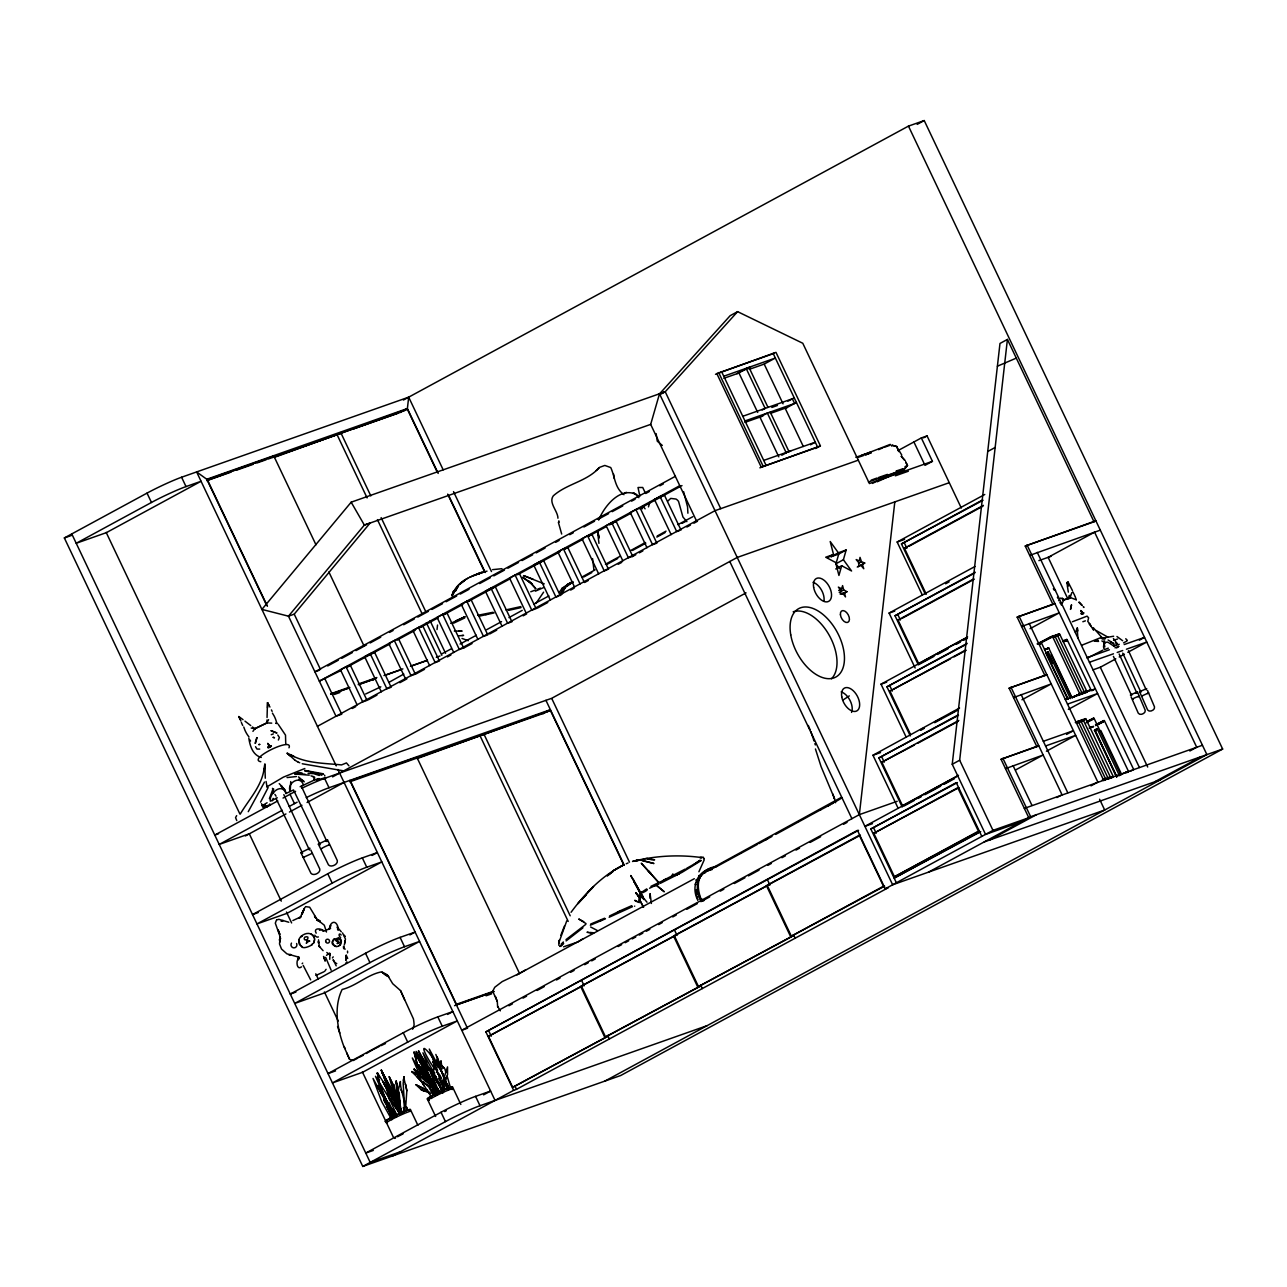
<?xml version="1.0" encoding="UTF-8"?>
<svg xmlns="http://www.w3.org/2000/svg" width="1287" height="1287" viewBox="0 0 1287 1287"><rect width="100%" height="100%" fill="white"/><g stroke="black" fill="none" stroke-linecap="round" stroke-linejoin="round"><path stroke-width="1.5" d="M265.042 767.921L265.042 764.253M650.015 898.31L650.064 893.612L651.399 903.458M339.559 945.382C335.328 949.5 329.552 941.296 334.475 939.011L333.558 939.381M400.37 1081.611C400.257 1091.971 406.885 1101.511 403.716 1112.708M404.81 1100.996L404.617 1106.965L403.153 1083.316L404.07 1076.72L403.314 1080.356M440.46 1066.473L441.007 1061.019L442.181 1068.902M406.853 1090.716L405.469 1084.153L406.853 1090.716L405.743 1106.096L407.609 1109.571L406.386 1106.707M392.101 1091.955L392.213 1087.579L389.205 1076.736L393.178 1084.877L394.385 1093.741M451.914 595.527L452.976 592.599L452.911 593.999C456.595 581.949 470.704 576.351 481.628 572.377M266.988 719.964L267.101 723.391M267.053 717.519L267.471 702.702L269.192 705.582M267.535 707.802L267.68 702.75M298.874 939.928L299.099 943.886L301.946 946.717L301.094 945.784M314.462 940.121L313.803 942.647M314.72 938.915L313.964 942.744L311.502 944.738C315.042 943.307 304.15 949.999 301.721 946.782M393.42 1096.09L394.128 1085.086L398.23 1108.059M393.693 1095.977L393.436 1086.823M261.47 803.635L263.159 807.158L270.27 804.665L269.739 803.973M396.235 1081.112L398.616 1104.391L397.2 1097.184L396.235 1081.112L399.404 1094.867L400.305 1110.343M240.363 813.867C249.018 799.307 262.065 785.842 264.125 768.371M329.375 953.217L326.496 955.34M437.033 629.552L437.532 625.048M640.797 893.741L640.862 892.905L641.216 895.173L647.007 902.219M1119.223 644.304L1113.882 646.106L1114.075 644.433M400.016 1110.456L399.115 1094.98L395.946 1081.225M264.076 768.709L264.189 767.921A4.585 1.737 82.7 0 0 264.366 766.682L264.8 764.076L265.299 778.217M403.394 400.032L908.461 126.11L924.227 120.56L1222.65 749.05L620.688 1075.514L362.773 1166.44L64.35 537.95L147.024 493.114A27.252 2.043 -25.4 0 1 181.58 477.236L408.687 397.168L407.384 408.526L438.191 473.407M467.422 1028.265L461.743 1030.276L859.346 814.639L894.819 501.882M1021.363 821.782L985.552 834.41L952.235 764.269L999.983 343.452L1007.415 339.43L1094.014 521.798L1095.864 520.785L1025.24 546.042L1052.991 604.504L1017.164 617.133L1044.931 675.578L1046.781 674.581L1009.105 688.207L1036.855 746.669L1038.722 745.656L1001.045 759.298L1028.796 817.744L992.969 830.372L885.215 888.818L857.464 830.372L485.875 1031.884L513.642 1090.346L516.505 1089.333L888.078 887.805L885.215 888.818M992.969 830.372L959.668 760.231L1007.415 339.43M1116.263 645.254L1116.376 642.712L1113.416 638.481M276.399 920.253L275.305 923.149L280.164 936.839L279.52 943.982L281.515 949.018L286.888 953.828L298.584 957.11L298.166 959.893L298.343 958.654C295.881 961.003 296.798 970.752 301.528 966.859M559.089 940.845L558.815 945.318M1070.478 609.394L1071.524 604.81L1070.575 609.218M263.835 771.251L264.575 769.658M1077.895 638.416L1077.155 627.927L1076.447 630.131A3.958 3.716 -41.4 0 1 1075.9 631.37L1075.433 632.512M559.234 940.218L558.735 943.033L566.763 920.848M560.907 595.254C561.084 588.513 567.1 583.976 572.812 581.595M702.702 900.884L700.08 899.002C692.84 884.716 700.321 868.226 716.843 866.392M697.441 896.412L697.811 900.24C690.347 886.051 698.021 869.497 714.446 867.695M696.46 882.609L699.887 875.707L706.161 871.331L712.29 869.449M398.359 1089.976L400.418 1081.547M561.936 594.127L565.315 587.322L570.382 583.606L569.916 582.914M703.925 900.643L700.852 898.471C697.361 889.253 695.897 875.948 706.949 871.202L706.466 870.495M314.028 779.214L313.835 780.276L300.144 786.743M1126.945 641.039L1123.535 642.889M592.583 558.606L593.95 570.189M640.363 895.092L640.588 892.953L646.734 888.883M444.514 1077.058L443.098 1080.646L447.538 1066.891L447.538 1074.661L443.5 1084.217L444.498 1088.641M649.758 502.461L648.455 506.885M642.229 508.848L642.921 505.775L645.093 508.848M598.68 520.093C604.053 506.563 619.996 486.341 636.454 494.594M285.762 744.385L285.505 735.118L278.105 724.131M1108.3 648.165L1104.584 649.549C1101.624 646.283 1105.388 639.864 1108.911 642.856M440.637 1062.563L441.007 1061.019M255.148 743.307L256.756 737.628M255.421 743.323L257.03 737.644M288.98 747.811C293.951 736.164 246.766 759.217 260.811 761.727M835.971 563.77L838.738 554.053L846.154 550.016L843.403 559.732L835.971 563.77L839.478 568.597M843.403 559.732L851.576 570.994L841.698 565.733L838.931 575.45L835.601 562.483L825.723 557.223L833.526 554.472L830.195 541.505L838.352 552.766L846.154 550.016M838.69 590.46L841.65 588.851L842.583 585.601L843.693 589.929L846.975 591.682L842.518 594.095M696.428 520.768L650.675 424.388L659.507 393.774L665.234 391.763L737.596 311.647L802.782 343.259L869.401 483.542L932.432 461.325L921.331 437.934L898.053 450.563M656.145 433.622L657.271 441.168L662.322 445.447M299.002 941.215L300.418 945.478M344.321 945.044L345.463 939.06L342.535 932.898M260.569 802.139L268.13 787.547M1062.242 603.249L1063.915 599.742L1070.189 597.522L1071.798 592.647M272.329 800.771L273.15 798.407M298.648 940.009C300.418 934.941 308.188 931.08 312.484 935.022M639.253 900.916L639.784 899.468L638.77 901.56M452.96 592.84L453.748 590.813L452.638 593.243M320.125 844.835L293.5 789.945L285.971 793.516C281.917 781.949 268.87 793.596 270.318 801.206L277.268 797.779M310.778 849.951L319.803 869.047C320.817 872.908 313.336 876.415 310.955 873.31L300.852 852.621L309.958 848.213L308.96 848.889M318.356 844.143L327.461 839.735L337.307 860.569C338.336 864.446 330.807 867.937 328.458 864.848L318.356 844.143L320.029 843.532M327.429 839.832L325.595 840.878M564.446 926.013L560.794 935.392M1118.789 646.331L1116.682 647.924M704.182 859.941L698.905 871.766M596.299 470.511L599.179 467.664C586.952 481.563 566.843 483.687 553.281 495.849C548.278 502.783 557.866 510.923 557.947 518.211M640.282 893.982L640.476 894.851C639.446 893.001 645.237 892.486 647.345 889.767M668.017 500.884L670.736 498.407L675.997 499.05A11.261 8.526 -84.5 0 1 678.555 501.447L682.914 516.972L686.856 521.653M304.247 908.735L302.027 914.22L304.906 907.351M303.925 909.089L300.128 917.824L298.616 918.355L300.981 916.811L292.857 920.543M269.385 798.616L272.796 789.494M891.618 446.074L892.004 445.238L896.814 446.412L898.905 451.624L896.621 446.605L892.004 445.238M264.446 782.094L248.246 811.679M455.357 591.393L458.236 585.907L452.67 593.774L456.772 587.918M452.236 596.09L453.957 592.487L451.785 595.141M640.781 895.591L638.754 899.114M290.749 781.563L290.219 791.441C286.293 783.22 300.627 774.372 303.442 785.183M271.107 730.839L276.673 733.027M571.058 912.29C585.022 893.371 601.994 875.675 623.326 865.089L613.191 870.752L623.326 865.089M252.928 731.354L254.923 728.603L266.715 722.908L268.597 719.658M347.587 952.863L347.538 951.109M1083.204 613.384L1083.525 612.789A1.657 0.965 61.5 0 1 1081.981 611.598L1080.758 610.521L1081.563 611.824A1.657 0.965 61.5 0 0 1083.091 613.014L1083.252 613.32A4.376 2.542 61.5 0 1 1081.514 613.979L1081.273 613.658A1.657 0.965 61.5 0 0 1081.402 611.888L1081.981 611.598M1083.622 613.159L1083.67 613.095A4.376 2.542 61.5 0 1 1081.933 613.754L1081.691 613.432A1.657 0.965 61.5 0 0 1081.82 611.647M412.612 1029.214L414.108 1025.095A49.71 42.342 -52.3 0 0 413.433 1018.902L400.547 990.604L392.712 983.702L387.307 974.822L381.724 971.846C367.809 974.323 356.29 985.987 342.133 989.478C333.51 1006.981 337.226 1029.101 343.983 1046.717L349.581 1059.314L353.281 1060.504L357.947 1058.027M543.597 592.165L535.891 603.555M1093.274 627.67L1101.656 637.274L1101.061 637.998M1104.439 643.259L1104.198 644.256M1104.616 640.926L1104.503 642.422M324.839 971.154L326.094 969.304M1113.528 640.315L1117.566 639.012M571.878 582.223L562.339 587.998L559.33 592.31L560.167 593.243M455.421 590.041L458.751 585.521M255.116 728.683L266.924 722.956M340.17 944.771L340.733 940.491L338.191 937.998M444.176 1081.177L446.525 1077.975M639.607 899.935L641.875 895.865L641.28 894.497L643.661 899.211M455.067 590.83L457.303 587.821M905.71 461.969L907.399 465.347L904.262 469.353L900.594 471.332L899.726 470.994L904.262 469.353L868.435 481.981M902.702 468.741L901.302 470.945L899.726 470.994M720.736 508.671L665.234 391.763L351.174 502.187L261.904 609.411L288.481 616.183L294.224 614.156L370.077 523.053L364.35 525.064L288.481 616.183L336.004 716.232L341.731 714.221L324.758 678.49M345.881 963.078L346.943 961.823M877.219 481.772L903.908 469.658L907.528 465.444L905.742 462.113M561.035 944.288L563.368 941.971M585.746 924.404L566.007 939.623M271.171 745.72L271.251 746.187A5.068 5.019 -78 0 1 268.146 747.747L267.76 747.377A1.914 1.898 -78 0 0 268.5 744.9L267.744 743.339L268.886 744.771A1.914 1.898 -78 0 0 271.171 745.72L271.251 745.736M591.071 889.317L593.468 886.582L587.837 892.229M586.261 894.787L577.847 903.699L593.468 886.582M337.451 943.468L338.143 942.309M337.226 943.564L338.175 942.663M299.742 762.773L298.246 762.161M659.137 394.305L730.163 315.685L737.596 311.647M378.684 1081.112L377.445 1072.94L385.473 1085.359L388.497 1095.832L392.197 1102.766L390.942 1099.5M379.762 1084.491L378.539 1081.128L379.81 1084.426M388.561 1095.768L388.095 1090.218L382.689 1081.434L390.733 1092.663M386.052 1086.904L383.751 1084.072M393.13 1084.941L389.205 1076.736M404.07 1076.72L404.424 1081.386L404.021 1076.769M400.933 1089.912L402.59 1092.583M399.919 1102.058L398.214 1095.108L402.011 1114.349M398.326 1110.729L400.563 1113.255L398.375 1110.681L399.565 1113.818L388.433 1095.88M396.364 1114.864L390.926 1107.335L388.899 1102.283M405.148 1110.681L404.665 1106.917M278.362 740.025L279.392 737.515L277.767 735.006M306.451 943.13L307.4 941.312M306.338 943.162L307.77 941.714M273.697 789.028L273.117 791.103M701.367 860.488L682.013 872.361L660.279 883.365M271.428 746.09L270.769 746.315A4.81 4.778 -78 0 1 268.468 747.425L267.76 747.377M1131.064 696.814L1138.303 713.239C1140.041 716.006 1146.09 713.352 1145.189 710.151L1137.402 691.875L1135.504 692.953M1147.505 690.411L1154.503 706.869C1155.404 710.038 1149.371 712.773 1147.634 709.957L1139.59 691.698L1146.717 688.593L1145.575 689.285M434.604 1073.004C429.649 1073.261 408.317 1045.076 426.287 1066.939M429.761 1053.635C414.301 1035.874 433.269 1069.561 436.373 1070.012M415.476 1074.468L411.808 1071.556L421.846 1081.836L433.767 1088.738M421.589 1062.708L424.678 1067.518L420.205 1059.603M435.843 1054.439L439.543 1064.076L444.852 1068.87L445.913 1072.554M419.868 1071.814L426.061 1074.532L417.857 1071.411L422.152 1074.13L431.547 1085.118M437.258 1056.949L439.623 1064.011L443.951 1067.76M417.181 1076.946L421.846 1081.836M427.445 1068.307L434.684 1072.94M422.152 1074.13L424.501 1076.559M445.302 1079.729C425.273 1033.059 447.136 1084.893 448.713 1088.529M429.826 1053.57L438.336 1067.229M425.788 1079.487L428.008 1082.045M435.987 1079.52L434.958 1077.106L437.5 1082.222M431.531 1086.099L417.776 1074.613L411.808 1071.556M445.077 1078.377L447.683 1087.306L447.377 1083.702L447.763 1087.242L447.554 1085.617M440.17 1087.032L444.176 1091.473M439.285 1091.939L433.188 1087.193M445.093 1089.204L443.243 1086.389M450.466 1087.805L447.152 1076.141M700.16 860.166L695.575 863.223M270.27 804.665L267.02 806.965L264.559 805.228M318.983 778.522L316.538 780.115L324.63 777.895M1078.94 602.332L1081.804 605.389M1085.729 719.304L1083.043 720.463M566.119 940.926L582.931 927.83M849.307 695.897L842.792 700.144M573.246 582.303L568.452 584.378L563.336 588.111L563.867 588.722M572.49 582.432L564.478 587.483L565.009 588.095M699.018 893.596L699.919 899.018L703.265 900.691M236.663 815.636L235.553 817.631L236.776 820.575M268.066 747.457L268.179 747.441A2.14 2.124 -78 0 0 268.967 745.334A2.14 2.124 -78 0 0 271.09 746.042L271.123 746.026M311.937 853.442L303.233 857.448L304.054 857.255M1079.149 693.741L1081.128 693.017M1081.756 692.76L1086.308 691.135L1085.456 691.569M1078.683 722.506L1083.187 720.913M1102.283 780.002L1104.889 778.78M1105.147 778.748L1107.126 778.024M1107.56 777.895L1109.877 776.978M1107.898 779.182L1110.424 778.152M582.914 938.786L578.04 941.923L563.561 946.814M1072.264 698.197L1048.712 648.021L1044.481 649.774M1090.137 727.798L1092.663 726.817C1082.415 730.791 1098.664 724.163 1091.875 727.235M1096.09 729.488L1094.497 730.308L1116.569 776.785L1117.84 776.093M339.125 945.559L340.572 944.642C345.704 931.836 323.294 941.666 336.132 946.588M1099.565 731.241L1100.787 730.533L1121.154 773.439M463.593 580.871L467.615 578.313M605.437 918.838L590.331 925.208M332.432 957.946L333.188 956.852M685.36 869.015L663.69 880.147M694.16 864.156L699.935 860.553M1063.303 641.843L1067.18 640.427L1066.215 640.942M263.159 807.158L265.476 805.356L261.969 805.839L267.101 802.75M1052.042 636.389L1054.262 635.537L1052.702 636.389M1055.018 636.711L1057.238 635.858M1078.039 721.396L1085.102 718.773M617.406 912.467L619.755 911.051L609.523 915.99M1039.928 643.098L1040.942 642.567L1038.239 643.725M694.288 864.06L686.711 868.323M1092.615 718.693L1093.628 718.162L1087.386 721.235M276.802 919.883L278.893 919.336L288.787 922.232M834.571 802.3L841.827 798.02M372.924 1049.661L379.665 1046.218M841.521 797.264L713.899 867.132M832.319 803.522L835.231 801.801M1079.294 721.187L1080.356 720.607L1078.683 721.396M694.32 878.699L520.382 972.94L502.22 981.579L494.755 987.274L492.696 991.231L497.297 1001.479L497.635 1007.013M516.988 974.902L525.691 969.819M1116.81 776.64L1094.899 730.099L1097.344 729.053L1119.417 775.514M1046.588 652.831C1049.967 651.158 1042.663 654.874 1048.342 652.155L1070.398 698.616M366.312 1053.506L372.281 1050.031M1087.242 658.204L1102.927 650.128M271.251 734.684L273.359 733.88M904.97 466.747L907.399 465.347M1118.162 775.176L1120.157 774.388M1081.691 694.176L1084.442 693.146M1075.305 722.441L1077.83 721.396L1076.27 722.248M1077.943 721.46L1076.881 722.039M328.812 845.334C331.676 843.371 319.321 849.147 321.557 848.793M864.703 563.046L862.338 564.398L863.77 568.741L860.858 565.234L858.477 566.602L859.072 563.079L856.177 559.572L859.426 560.891L860.022 557.368L861.453 561.711L864.703 563.046L857.271 567.068M1057.528 634.684L1059.104 633.847L1055.839 635.135M389.141 682.239L403.796 674.082M305.646 906.643L309.652 907.174L317.245 919.674L324.292 925.192L326.48 932.029M1098.551 723.761L1104.326 721.106M1059.668 635.022L1057.608 635.746M1065.62 640.009L1066.714 639.43M827.509 806.241L833.123 803.152M1067.566 698.761L1066.73 699.179M1074.307 696.782L1079.696 694.272M1083.831 692.02L1083.043 692.422M1090.636 689.832L1089.429 690.475M1120.591 775.064L1119.03 775.594M1110.037 777.589L1112.708 776.56M1040.137 643.886L1041.28 643.275L1038.738 644.353M1081.241 720.463L1082.785 719.61L1079.005 721.669M657.207 536.003L666.055 531.129M656.869 537.097L665.009 532.641M784.555 829.552L797.86 822.264M798.616 821.862L811.92 814.558M630.598 550.563L645.382 542.487M632.512 550.45L645.817 543.178M1047.875 648.503L1048.712 648.021L1045.285 649.34M765.347 840.057L772.023 836.421M775.691 834.41L783.847 829.954M1096.894 729.311L1094.497 730.308L1096.894 729.311L1095.591 729.729M581.772 577.139L595.093 569.884M605.453 564.253L620.254 556.193M583.687 577.026L591.795 572.602M606.595 564.559L617.712 558.51M715.797 867.036L726.882 861.003M727.638 860.585L740.958 853.345M741.666 852.959L757.239 844.481M758.719 843.677L767.599 838.851M151.464 502.461L76.223 543.275L106.306 532.673L201.062 481.274L186.02 486.583A27.252 2.043 -25.4 0 0 151.464 502.461L147.024 493.114M315.975 544.803L273.89 456.145L207.287 480.341M437.387 472.426L407.319 409.105L274.131 457.464M917.164 124.389L924.227 120.56M399.951 412.564L407.384 408.526L206.789 479.263L196.621 471.927L336.213 765.878M403.603 411.116L407.319 409.105M660.778 394.176L665.234 391.763M715.492 374.292L775.981 352.365L820.398 445.881L815.556 448.503M736.968 373.68L748.117 367.648M747.634 368.452L738.818 372.683L757.705 412.435M762.161 410.006L765.138 408.397L746.251 368.645L750.981 366.634M749.195 369.369L764.188 364.092L775.337 358.043L723.761 376.222M787.901 401.222L794.208 397.796M796.428 402.461L785.279 408.51L803.297 446.46M675.337 476.335L314.897 671.814L319.208 670.302M327.702 665.958L338.304 660.215M341.843 658.3L352.429 652.541M355.968 650.627L366.57 644.884M370.109 642.969L380.711 637.21M389.543 632.416L393.082 630.501M403.668 624.758L414.269 619.015M417.808 617.084L428.41 611.341M431.949 609.427L442.551 603.683M446.074 601.753L456.676 596.01M460.215 594.095L469.047 589.301M479.649 583.558L490.25 577.799M493.79 575.884L504.391 570.141M507.915 568.227L518.516 562.467M522.055 560.553L532.657 554.81M536.18 552.895L545.028 548.101M555.63 542.342L559.153 540.427M569.755 534.684L573.294 532.77M583.896 527.01L594.497 521.267M598.021 519.353L608.622 513.61M612.162 511.679L622.763 505.936M631.595 501.142L635.135 499.227M645.736 493.484L649.259 491.57M659.861 485.81L663.4 483.896M679.777 485.682L319.337 681.161L340.975 670.527M346.074 666.811L362.725 701.882L367.02 700.369L350.37 665.299L346.074 666.811L340.492 669.835L357.142 704.906M370.222 653.716L386.872 688.786L391.168 687.258L374.517 652.187L370.222 653.716L364.655 656.724L381.306 691.811M394.369 640.604L411.036 675.675L415.331 674.163L398.68 639.092L394.369 640.604L388.803 643.629L405.453 678.699M439.478 661.068L422.828 625.997L418.532 627.509L412.95 630.533L429.617 665.604M463.642 647.972L446.975 612.902L442.68 614.414L437.113 617.438L453.764 652.509M466.827 601.319L483.494 636.389L487.789 634.877L471.139 599.79L466.827 601.319L461.261 604.343L477.911 639.414M490.99 588.207L507.641 623.278L511.936 621.766L495.286 586.695L490.99 588.207L485.408 591.232L502.075 626.302M515.138 575.112L531.788 610.183L536.1 608.671L519.433 573.6L515.138 575.112L509.572 578.136L526.222 613.207M550.369 600.112L533.719 565.041L539.301 562.017L543.597 560.505L560.247 595.575M584.395 582.48L567.744 547.393L563.449 548.922L557.866 551.946L574.533 587.017M608.558 569.369L591.891 534.298L587.596 535.81L582.03 538.835L598.68 573.905M611.759 522.715L628.41 557.786L632.705 556.274L616.055 521.203L611.759 522.715L606.177 525.74L622.828 560.81M635.907 509.62L652.557 544.691L656.853 543.178L640.202 508.108L635.907 509.62L630.324 512.644L646.991 547.715M671.138 534.62L654.488 499.549L660.054 496.525L664.349 495.012L681.016 530.083M350.37 665.299L346.187 667.567L390.444 643.693M368.951 655.212L374.517 652.187M420.045 627.509L422.828 625.997M444.192 614.414L446.975 612.902M468.339 601.302L471.139 599.79M489.72 589.719L495.286 586.695M539.414 562.773L543.597 560.505M564.961 548.905L567.744 547.393M589.108 535.81L591.891 534.298M610.472 524.227L616.055 521.203M664.349 495.012L654.488 499.549M397.522 639.864L415.186 630.276M420.479 627.396L438.159 617.824M443.452 614.945L462.886 604.407M468.195 601.528L510.585 578.539M517.664 574.694L560.07 551.705M565.363 548.825L583.027 539.253M588.336 536.373L606 526.785M609.539 524.871L630.743 513.368M639.575 508.59L681.981 485.585M781.772 455.244L788.078 451.817M759.893 467.825L820.398 445.881M790.942 450.804L789.092 451.817L770.221 412.065M372.78 680.131L375.257 678.78M810.52 444.803L815.298 442.213L763.722 460.408M677.895 524.662L692.808 516.714M486.727 629.649L501.528 621.621M508.928 617.615L522.232 610.376M534.073 603.957L548.873 595.929M317.422 726.318L715.009 510.682L858.284 460.167M352.3 708.493L355.823 706.579M368.146 699.887L376.946 695.109M399.839 682.705L406.885 678.876M415.685 674.098L424.501 669.337M447.393 656.917L450.917 655.003M463.24 648.31L472.039 643.548M489.655 633.992L496.702 630.163M523.117 615.846L526.64 613.931M537.21 608.204L547.779 602.477M570.672 590.057L574.195 588.143M584.748 582.416L588.272 580.501M618.21 564.269L621.734 562.355M632.303 556.627L635.826 554.713M639.349 552.815L642.873 550.9M686.888 527.027L690.411 525.112M693.934 523.198L697.457 521.283M997.393 366.2L1016.296 358.124M923.535 437.837L927.074 435.923L961.309 508.043M277.783 800.916L214.784 835.07L218.533 833.751M283.027 798.069L290.025 794.272A27.252 2.043 -25.4 0 1 295.592 791.344M332.577 776.898L737.21 557.448L949.275 482.689M282.223 810.263L219.224 844.433L249.308 833.815M289.221 806.466L294.466 803.619A27.252 2.043 -25.4 0 1 297.136 802.187M932.432 461.325L924.999 465.347L913.899 441.972M245.399 835.939L285.923 813.963M289.446 812.049L301.946 805.276M307.062 802.493L344.063 782.432M987.724 451.496L995.157 447.474M623.938 865.282L550.321 710.263L417.133 758.622M746.058 592.889L551.673 698.31L324.581 778.378A27.252 2.043 -25.4 0 0 301.801 788.271M827.589 557.689L833.526 554.472M838.352 552.766L830.919 556.804L838.738 554.053M542.953 713.722L550.386 709.684L329.022 787.741A27.252 2.043 -25.4 0 0 306.242 797.618M546.605 712.274L550.321 710.263M835.746 568.967L841.698 565.733M922.377 595.141L897.152 542.004L984.78 494.481M858.477 563.336L861.453 561.711M925.144 593.806L901.463 543.934L981.965 500.289M901.463 543.934L983.075 500.225M926.286 594.256L904.439 548.214L983.413 505.373M909.056 546.251L982.769 506.274M839.237 592.342L843.693 589.929M841.408 594.208L846.975 591.682M372.104 855.437L377.364 852.573L362.323 857.882A27.252 2.043 -25.4 0 0 327.767 873.76L252.525 914.574L258.172 912.58M332.207 883.123L256.966 923.921L287.049 913.32L381.805 861.92L366.763 867.229A27.252 2.043 -25.4 0 0 332.207 883.123L327.767 873.76M915.154 668.001L889.092 613.079L974.967 566.505M945.607 583.783L949.114 581.869M934.04 656.338L918.339 664.848L895.028 615.749L975.256 572.232M895.028 615.749L974.629 573.117M967.631 636.936L918.628 663.513L897.988 620.012L973.213 579.214M902.605 618.066L974.339 579.166M1029.68 555.405L1100.305 530.147M409.861 934.925L415.122 932.078L400.08 937.37A27.252 2.043 -25.4 0 0 365.524 953.265L290.283 994.063L295.913 992.084M1067.502 586.486L1066.939 582.593L1068.049 581.997L1072.457 590.572M906.257 737.306L881.016 684.169L966.907 637.596M924.999 660.601L930.244 657.754M938.995 653.008L945.993 649.211M954.745 644.465L959.989 641.618M937.515 654.439L947.988 648.761M956.708 644.031L960.199 642.149M963.69 640.25L967.181 638.368M369.964 962.612L294.723 1003.426L324.807 992.808L419.562 941.424L404.52 946.733A27.252 2.043 -25.4 0 0 369.964 962.612L365.524 953.265M910.279 735.923L886.952 686.824L967.197 643.323M886.952 686.824L966.569 644.192M1017.164 617.133L1054.841 603.49M910.569 734.587L889.928 691.103L965.153 650.305M950.514 658.783L889.928 691.103M954.021 656.885L966.264 650.241M1021.605 626.479L1059.281 612.837L1030.05 628.699M1083.525 612.789L1083.075 613.239A4.134 2.397 61.5 0 1 1081.482 613.802A1.85 1.078 61.5 0 0 1081.691 612.274L1082.11 612.049A1.85 1.078 61.5 0 0 1083.461 612.982A4.134 2.397 61.5 0 1 1081.9 613.561L1081.273 613.658M1081.514 613.979L1081.9 613.577A1.85 1.078 61.5 0 0 1082.11 612.049M1037.113 643.886L1051.576 636.454M1038.014 644.063L1051.157 636.679M1038.866 643.918L1052.106 637.145M1053.297 636.18L1056.128 634.974M898.197 808.397L872.956 755.244L959.555 708.027M920.43 729.793L923.937 727.895M934.426 722.2L941.424 718.403M950.176 713.658L955.421 710.81M920.736 730.26L924.227 728.362M934.684 722.683L957.367 710.392M902.203 807.013L878.892 757.914L957.383 715.347M878.892 757.914L958.509 715.282M905.372 804.665L902.509 805.678L881.852 762.194L958.831 720.43M914.462 745.044L881.852 762.194M917.969 743.146L958.204 721.331M1013.545 697.57L1051.222 683.928L1021.975 699.79M447.603 1014.429L452.863 1011.566L437.821 1016.875A27.252 2.043 -25.4 0 0 403.265 1032.753L328.024 1073.567L335.553 1070.913M812.628 814.156L820.8 809.732M1139.381 640.186L1144.529 637.387L1124.194 644.546M407.706 1042.116L332.464 1082.914L362.548 1072.312L457.303 1020.929L442.261 1026.222A27.252 2.043 -25.4 0 0 407.706 1042.116L403.265 1032.753M1092.92 669.851L1100.305 667.245L1115.797 658.847M1119.24 656.981L1124.388 654.182M1127.83 652.316L1146.749 642.052L1126.415 649.227M1073.004 697.168L1079.359 694.143M1073.953 696.943L1077.348 695.093M952.235 764.269L959.668 760.231M508.944 1005.758L512.467 1003.844M523.037 998.117L526.56 996.202M537.129 990.475L544.176 986.662M556.499 979.97L560.022 978.056M570.591 972.328L574.115 970.43M584.684 964.687L588.207 962.789M591.714 960.874L595.237 958.96M618.13 946.54L621.653 944.642M625.176 942.727L628.699 940.813M632.223 938.899L635.746 937M639.269 935.086L642.792 933.172M646.315 931.257L649.838 929.359M658.638 924.581L662.162 922.666M672.731 916.939L676.254 915.025M686.824 909.298L697.377 903.571M700.9 901.656L709.716 896.878M720.286 891.151L723.809 889.237M734.362 883.509L744.932 877.782M748.455 875.868L759.024 870.141M767.824 865.363L771.347 863.448M781.917 857.721L785.44 855.807M796.01 850.08L799.533 848.165M810.086 842.438L820.656 836.711M843.548 824.291L847.071 822.377M1091.923 690.701L1095.366 688.835L1065.282 699.436M1068.339 709.378L1097.586 693.516L1067.502 704.118M902.509 805.678L958.493 775.305M957.785 775.948L864.896 826.334L872.441 823.68M914.124 799.919L919.368 797.071M928.12 792.325L936.872 787.58M945.607 782.834L950.868 780.002M485.875 1031.884L858.574 830.308M903.957 806.064L914.413 800.385M917.904 798.503L921.395 796.605M924.886 794.722L940.588 786.196M944.063 784.314L954.536 778.635M512.676 1087.338L607.689 1036.341L512.676 1087.338L488.465 1036.357L676.383 934.989M769.272 884.619L581.37 985.987L605.566 1036.952L700.595 985.971L605.566 1036.952M860.44 835.183L674.259 935.601L698.471 986.566L793.484 935.585L698.471 986.566M896.363 882.769L870.832 828.989L956.289 782.641L981.836 836.421M583.494 985.375L488.465 1036.357M870.832 828.989L957.415 782.576M873.793 833.268L957.769 787.724L978.426 831.209L894.449 876.753L873.793 833.268L958.879 787.66M1087.225 721.621L1092.357 718.838M1086.839 721.959L1093.87 718.484M1086.115 722.827L1093.274 719.224M1066.553 734.427L1073.422 730.694L1043.339 741.296M1005.485 768.645L1043.162 755.002L1015.636 769.932M1046.411 751.222L1075.642 735.36L1045.559 745.977M1095.462 724.742L1104.021 720.527L1096.444 724.854M1095.671 725.595L1103.699 721.717M483.59 1094.867L490.62 1091.07L475.563 1096.363A27.252 2.043 -25.4 0 0 441.023 1112.258L365.765 1153.055L373.294 1150.417M979.536 831.145L894.449 876.753M362.773 1166.44L445.463 1121.604A27.252 2.043 -25.4 0 1 480.003 1105.726L707.11 1025.659M979.616 831.74L894.143 878.104L980.726 831.675M1024.355 808.397L1202.444 745.253M791.36 936.196L883.509 886.212L859.314 835.247L767.165 885.215L791.36 936.196L884.636 886.148M392.873 1155.839L513.642 1090.346M1056.868 797.554L1062.032 794.755L1010.971 687.21M928.474 872.152L1030.662 816.746L1222.65 749.05M989.944 839.912L1036.389 814.719M1090.974 785.858L1097.859 782.126L1019.031 616.119M1121.122 774.581L1127.557 771.557M1130.227 771.363L1133.67 769.497L1027.09 545.044M1189.832 750.997L1196.717 747.264L1094.577 532.158L1048.133 557.351L1067.937 599.082M1154.712 781.82L1201.157 756.627M604.922 1081.08L1206.884 754.6L908.461 126.11M476.367 635.247L460.086 644.047M872.506 483.413L885.842 476.383L903.908 469.658M442.326 653.603L451.206 648.841M1138.223 696.862C1141.923 694.578 1130.034 699.694 1133.171 699.066M1147.537 693.564L1148.68 692.873L1141.955 695.945M543.709 587.548L535.36 591.167M1052.782 637.451L1054.664 636.808M1084.812 693.033L1086.855 692.293M1076.35 723.31L1077.846 722.86M1098.31 724.179L1102.782 721.814M681.997 523.359L686.47 521.01M820.044 810.167L826.013 807.029M826.769 806.595L829.761 805.018M1066.585 639.51L1063.11 640.701M1081.868 694.095L1080.163 694.658L1052.38 636.18M604.633 918.21L590.701 924.05M359.636 1057.142L363.288 1055.276M381.193 1070.269L393.758 1093.435L381.193 1070.269L396.283 1104.133M385.537 1081.723L381.515 1070.092M384.379 1084.346L397.554 1107.528L395.302 1103.458M387.484 1085.826L385.875 1081.563M387.998 1091.505L393.645 1100.498M390.524 1093.049L389.012 1090.813L401.962 1113.995M389.993 1090.523L387.821 1085.665M391.216 1093.66L390.315 1090.362M395.624 1092.631L394.224 1089.864L394.128 1085.086M394.98 1093.178L394.224 1089.864M392.149 1095.864L395.141 1101.286M402.461 1113.561L394.626 1096.637L396.669 1100.948M395.463 1101.849L391.538 1093.5M396.203 1106.37L388.465 1097.956L399.26 1110.697L397.538 1108.461M396.187 1104.149L395.801 1101.672M402.284 1113.818L396.299 1104.101M399.71 1111.904C401.013 1113.995 395.061 1105.034 392.535 1103.956M400.917 1112.386L397.442 1107.576M404.472 1110.858L403.33 1107.56M658.864 884.089L655.791 885.52M418.452 1051.125L425.225 1062.74L418.452 1051.125L422.023 1059.507L418.79 1050.948M433.96 1087.145C389.06 999.323 444.369 1104.005 431.853 1081.466M422.409 1060.118L424.002 1062.515M421.01 1062.113L419.98 1058.895M418.742 1065.234L436.084 1092.727L418.742 1065.234L425.627 1077.621L434.282 1090.314L419.079 1065.057M421.734 1067.422L426.817 1077.348L421.396 1067.583L428.7 1077.38L437.194 1092.631M423.503 1067.245L434.298 1086.984M421.396 1067.583L422.715 1068.564M419.642 1059.056L425.257 1068.837M422.377 1068.741L426.094 1073.326M429.102 1075.337L436.776 1093.001L427.268 1070.752M429.552 1075.562L424.919 1069.014M428.7 1077.38L436.856 1092.808M437.194 1093.773L428.41 1080.308L436.856 1093.934M436.792 1095.157L434.282 1090.314M436.18 1090.105L435.473 1087.354M437.307 1089.59L439.881 1091.473L435.473 1086.148L428.474 1066.923L416.618 1054.584M437.13 1092.1L435.296 1087M437.323 1093.065L437.467 1091.923M437.66 1093.113L436.518 1089.912M535.038 590.154L530.775 591.763M380.807 686.824L365.653 693.983M1081.707 645.254L1101.656 637.274M464.72 617.953L453.587 623.198M1103.619 780.565L1105.597 779.858M450.707 623.375L465.315 616.714M381.065 1045.623L385.505 1043.532M1077.669 695.607L1079.761 694.771M1111.035 778.024L1113.191 777.155M1072.361 621.766L1087.065 616.151L1088.625 617.808L1087.74 621.46L1090.459 624.485M649.533 888.223L653.152 886.566M306.612 939.59C303.909 941.489 302.992 936.566 306.306 936.759C310.087 936.453 306.113 940.186 307.609 941.199L309.684 941.087M315.991 975.417L323.97 971.765M386.824 1084.764C395.929 1104.391 368.645 1042.502 390.556 1089.912M382.368 1073.342L385.489 1078.731M390.942 1091.843L389.076 1086.373M389.35 1092.695L386.792 1086.839L387.757 1089.124M402.011 1113.464L393.372 1093.934L395.206 1096.492M394.771 1097.119L393.709 1093.773M401.061 1110.408L397.072 1100.498M396.846 1102.573L395.125 1096.958M399.919 1110.005L397.184 1102.428M663.416 880.292L666.843 878.731L650.949 886.325M712.676 868.596L705.019 871.959L705.437 872.666M385.263 1102.911L383.88 1099.983L393.565 1117.164M385.376 1102.589L388.915 1108.541M388.465 1109.748L392.551 1115.942L386.406 1105.967M388.561 1108.702L391.795 1113.754M473.922 575.305L479.842 573.375L469.884 577.123M1050.015 637.548L1052.364 636.727M1083.364 719.964L1085.713 719.127M1110.697 777.509L1113.046 776.672M600.369 920.784L602.477 919.851M626.222 863.786L628.056 862.982M1125.498 772.473L1127.315 771.701M878.587 449.662L882.882 447.779M537.387 589.382L540.411 588.062M1126.318 772.763L1128.055 772.071M317.503 778.86L314.382 780.244L314.607 777.187L310.987 775.836M1062.805 600.337L1069.594 598.31M609.153 917.261L632.496 906.659M871.202 451.834L861.807 455.389L890.314 444.369M385.682 1078.747L389.43 1087.032L389.623 1091.923L389.141 1087.145L385.682 1078.747L389.028 1093.677L388.996 1089.429L385.955 1078.635M378.298 1088.416L377.525 1085.649L394.321 1115.974L389.253 1108.268L384.507 1096.138L393.291 1114.735L392.197 1113.319M377.252 1085.761L380.18 1089.655M380.55 1091.247L382.336 1094.706L377.525 1085.649M379.89 1089.767L382.657 1094.465M382.384 1094.577L386.277 1100.128M396.332 1096.041L394.498 1089.832M397.216 1099.259L396.621 1095.929M398.053 1103.731L397.506 1099.146M386.003 1100.24L390.379 1109.217M389.462 1111.324L392.808 1117.534L386.534 1106.37M337.677 941.183L337.725 942.486M337.451 941.28L339.237 942.374M337.934 942.744L339.253 942.727M619.69 910.971L631.853 905.63M1046.009 648.986L1048.648 648.085L1045.897 649.018M1047.103 652.847L1046.299 652.992L1048.133 652.284M424.855 1079.729L417.342 1064.639L413.996 1052.267L426.769 1072.924L435.923 1095.382M413.996 1052.267L417.857 1057.094M417.342 1064.639L414.253 1052.171M417.615 1057.19L422.088 1064.301M422.458 1082.206L414.108 1069.207L423.873 1078.924L422.216 1076.189M414.687 1070.623L414.189 1069.175M419.289 1068.741L426.029 1081.193M421.83 1064.397L424.147 1069.77M430.035 1069.175L441.248 1089.429L434.379 1075.176L430.035 1069.175L437.853 1089.381M420.189 1074.372L414.108 1069.207M423.906 1069.867L426.769 1072.924M426.528 1073.02L427.557 1074.565M427.3 1074.661L428.539 1077.798M416.007 1084.78L427.043 1090.234L416.007 1084.78L421.283 1089.735L429.263 1092.824M428.281 1077.895L431.258 1083.525M421.187 1089.767L423.922 1091.07M426.898 1091.392L429.182 1092.856M865.733 454.778L871.315 452.67L865.427 454.874M1082.85 621.734L1085.391 620.849M1131.933 694.513L1130.356 695.028L1137.402 691.875M1141.263 691.232L1139.671 691.746M654.97 885.729L653.78 886.164L655.292 885.729M301.705 852.348L300.852 852.621M599.436 467.406L604.826 465.444L610.746 467.551C615.057 476.866 614.639 487.982 623.986 494.675M1093.113 726.544L1090.298 727.541M871.202 480.115L877.123 478.008M878.603 477.477L887.419 474.404M273.89 456.145L207.304 479.617L267.439 606.274M272.297 457.416L401.753 411.776M206.789 480.662L230.936 472.152M236.518 470.189L253.233 464.301M256.95 462.982L266.232 459.716M268.082 459.057L340.524 433.526M353.523 428.941L398.101 413.224M64.35 537.95L71.879 535.295M774.13 353.362L716.811 373.568L761.228 467.101L818.532 446.895M723.857 378.314L739.832 372.683M650.723 424.372L364.35 525.064L351.174 502.187M742.647 416.328L792.358 398.793L794.578 403.474L744.867 420.994M771.814 407.448L777.428 405.469M744.932 422.393L762.789 416.087M770.286 413.449L787.145 407.512M477.027 574.002L482.48 572.088M533.719 565.041L538.014 563.529M921.331 437.934L927.074 435.923M679.584 530.582L676.705 531.595L660.054 496.525M607.126 569.884L604.246 570.897L587.596 535.81M895.334 475.82L908.316 471.235M558.815 596.074L555.952 597.088L539.301 562.017M330.598 693.822L349.099 687.306M358.349 684.04L376.834 677.525M330.968 694.24L349.887 687.564M359.363 684.234L376.383 678.233M383.96 675.562L402.879 668.886M410.456 666.216L427.477 660.215M332.432 693.886L349.083 688.014M358.333 684.748L374.967 678.892M386.357 674.871L401.158 669.658M412.242 665.749L427.043 660.521M436.293 657.271L439.993 655.968M462.194 648.471L459.33 649.485L442.68 614.414M334.33 694.465L339.897 692.503M438.047 661.566L435.183 662.58L418.532 627.509M897.152 542.004L904.584 539.382M904.439 548.214L907.303 547.2M349.791 781.82L544.755 712.918M1025.24 546.042L1094.014 521.798M889.092 613.079L894.738 611.1M1038.882 560.617L1050.996 556.338M897.988 620.012L900.852 619.015M881.016 684.169L886.679 682.174M1052.557 636.663L1054.584 635.955M1054.97 635.81L1056.997 635.102M1057.399 634.958L1059.41 634.25M1039.446 643.5L1041.183 642.889M1063.303 641.199L1067.02 639.896M1087.225 657.593L1109.41 649.758M1114.96 647.811L1118.66 646.508M1009.105 688.207L1044.931 675.578M1089.446 662.258L1113.48 653.796M1117.18 652.477L1122.714 650.53M872.956 755.244L880.501 752.589M1087.032 691.087L1090.62 689.832M1066.81 699.42L1067.84 699.05M1076.141 722.522L1078.152 721.814M1078.554 721.669L1080.565 720.961M1080.967 720.817L1082.978 720.109M1001.045 759.298L1036.855 746.669M859.346 814.639L897.216 801.286M493.436 991.263L456.435 1004.31L350.305 780.775L416.875 757.303L519.594 973.615M456.37 1004.874L494.224 991.521M454.568 1005.662L491.57 992.631M486.084 995.8L491.666 993.837M1118.805 775.257L1120.527 774.645M984.201 841.923L1160.44 779.793M400.305 1151.801L370.206 1162.418L71.782 533.928M884.684 447.152L890.057 445.27M304.826 768.516L283.413 777.123L266.618 787.017M855.823 457.271L865.379 454.038M857.914 457.432L863.545 455.518M255.534 746.701L256.982 749.066L259.701 749.082M482.287 572.586L477.38 574.195L487.017 571.122M493.114 612.258L477.767 615.299M901.865 469.16L896.186 470.994L896.701 471.605M494.063 612.95L478.844 616.248M323.037 779.15L325.627 778.394M624.645 492.921L626.576 492.358M1046.299 652.992L1047.505 652.638M636.985 860.199L632.544 861.453C655.131 855.694 678.957 854.423 702.026 857.625L699.822 857.592L703.297 857.142M508.622 610.344L521.026 607.625M520.849 606.595L505.888 609.909M1098.181 640.379L1094.754 641.055M485.617 614.559L488.207 614.06M1101.849 638.272L1113.641 636.228M643.275 859.056L647.313 858.349M428.474 1066.923L439.334 1083.944L442.664 1092.872M426.158 1072.473L427.381 1076.592L416.521 1054.6M437.467 1081.53C428.619 1062.837 443.935 1091.714 442.76 1092.856M439.06 1075.61L432.738 1061.244L433.719 1063.529L433.622 1072.875L435.086 1075.787M439.108 1075.594L439.108 1078.973M437.339 1082.335L439.607 1083.783M423.986 1085.89L421.895 1082.013L431.772 1097.666M430.646 1080.485L439.897 1092.76M287.033 777.573L296.396 776.528M492.535 569.658L501.994 568.693M461.969 635.553L463.61 635.376L458.494 635.875M636.438 860.504L638.079 860.408L634.121 861.019L641.087 860.006L653.957 863.513L642.245 860.697M307.657 941.746L309.572 941.119M305.003 774.195L294.691 774.002L309.25 775.16M1105.308 638.416L1101.656 638.497L1105.05 638.609M454.327 631.08L462.113 631.097L459.025 630.887M1102.01 638.497L1105.324 638.545M308.06 773.358L317.986 773.889L321.847 775.289M302.155 773.278L297.152 773.069L302.188 773.439M266.682 722.908L271.734 723.133M275.788 723.294L276.802 723.342M275.997 723.342L277.027 723.391M1094.368 641.199L1098.567 641.409M589.736 932.432L593.983 932.818M311.036 772.634L323.359 774.307M1101.881 640.958L1104.68 642.535M588.529 932.383L587.001 932.238L592.342 933.413M344.385 770.977L302.22 763.754M251.206 728.072L254.923 728.603M304.713 770.398L323.069 773.76M315.251 774.163L319.289 775.466M240.926 721.058L238.835 716.553L240.283 719.578M255.132 729.037L252.461 726.994M696.106 894.529L696.975 894.722L696.38 889.671M298.616 779.278L303.539 780.839M311.068 772.071L314.318 772.827M304.987 770.607L309.459 771.685M1110.81 642.342L1112.885 642.905M326.818 952.477L330.309 955.388L329.858 953.313L329.745 959.33M468.259 640.685L462.001 638.449M304.585 770.688L307.207 771.492M294.932 760.183L287.114 753.072L290.621 754.858M583.735 921.685L578.732 919.015L586.003 923.583M261.277 757.464C252.702 755.131 249.968 745.881 248.825 738.159M1070.189 597.522L1076.254 599.758M533.075 579.23L523.552 575.611L544.256 583.88M271.203 730.646L276.769 732.85M281.033 786.019L285.408 790.797M290.283 754.616C305.743 763.497 324.211 763.143 341.505 764.912L346.444 762.918L348.938 765.829M637.017 901.367L634.7 900.321L638.014 902.235M291.425 755.131L294.176 756.595M597.184 930.437L590.636 926.994M1116.939 636.502L1122.65 640.733M1115.475 642.551L1117.293 643.387M298.053 762.081L295.029 760.247M1107.994 637.194L1096.122 630.501M1079.23 602.107L1082.094 605.163M1060.488 598.069L1063.915 599.742M335.81 963.11L336.744 963.561M841.65 588.851L838.368 587.097L841.087 590.846L840.17 594.079L842.776 593.162L845.495 596.927L844.385 592.599M1125.739 638.754L1127.171 640.186M438.256 1067.309L440.09 1068.242L444.144 1076.833M522.49 577.284L532.191 584.089L523.246 577.461M432.802 1085.971L438.095 1088.995M695.109 884.137L696.026 884.684M343.613 946.524C345.013 950.948 341.956 946.412 345.157 949.146M1108.091 639.977L1113.85 643.629M343.516 948.085L343.597 946.412L343.854 948.535M636.019 494.546L633.349 492.808L637.918 495.736L638.883 497.683M425.997 1074.597L433.96 1081.402M1109.732 643.387L1113.882 646.106M641.216 895.173L643.098 896.54L641.183 894.932M698.761 879.713L701.045 875.08L701.576 875.691M1103.619 641.103L1104.857 646.878M323.085 950.675L319.305 946.395L318.516 939.848M424.678 1067.518L428.877 1070.382M312.998 776.383L314.285 778.152M430.968 1093.741L426.946 1090.266M341.296 931.804L337.13 927.042L338.272 928.361C336.406 918.934 329.922 921.621 329.375 929.021L328.539 929.423L330.63 928.233L324.887 930.774L322.184 930.421L323.68 931.032C321.251 928.072 312.902 927.637 316.168 933.172M238.835 716.553L243.034 719.658M244.964 721.138L250.74 725.562M385.215 974.693L382.319 972.393L387.323 976.399M311.341 934.185L313.111 935.343L314.495 938.979M287.226 753.522L290.042 755.823M638.802 902.267L639.349 902.621M423.326 1081.611L433.446 1091.649L435.006 1095.334M298.471 776.881L304.231 781.836M386.695 974.87L388.803 976.801M279.215 783.622L284.91 789.719M391.924 1113.432L394.321 1115.974L390.09 1109.33M638.079 895.945L639.912 897.924L635.794 892.808M334.749 962.306L333.043 960.022M650.868 873.793L658.896 882.721L641.28 863.223L649.967 872.747M281.258 785.665L282.046 786.534M1089.252 623.889L1091.296 626.174M1054.214 588.979L1055.549 590.492M1062.242 598.021L1064.092 600.112M695.897 879.89L696.717 880.823M901.27 456.242L904.858 460.279M901.318 456.402L904.841 460.456M422.538 1068.017L426.27 1072.457M433.799 1094.433L429.408 1088.4M431.129 1091.585L434.765 1095.993M434.137 1085.761L439.8 1092.776M385.569 1086.534L389.124 1090.765M302.155 963.673L302.686 963.078M392.245 1102.702L398.262 1110.713M645.318 492.969L642.728 487.483L638.014 487.5L639.864 496.106M1091.022 626.302L1092.743 628.828M1089.413 624.066L1090.089 625.032M636.357 494.739L638.207 497.393M436.743 1071.556L440.057 1076.946L442.712 1085.102M298.037 956.563L298.584 957.11M272.426 713.127L274.147 716.006A28.571 28.346 -78 0 1 276.785 723.358M312.886 935.424L313.964 937.065M310.666 979.841L303.201 965.395M425.756 1073.487L427.493 1076.189M396.75 1116.617L385.601 1099.13L375.482 1076.286L389.366 1098.503L396.911 1115.572M274.903 794.369L276.061 796.219M399.163 1110.745L401.238 1113.947M314.527 916.038L315.749 918.065L314.607 916.135M379.472 1080.517L377.477 1077.171L380.421 1086.743M899.098 450.579L901.817 455.148M343.967 1046.444L345.366 1048.808M639.8 891.473L640.862 894.256M337.516 928.844L338.272 930.163L337.548 928.908M497.651 1006.305L500.289 1010.858M273.198 791.28L272.506 788.32M384.282 1099.918L385.73 1102.428M395.382 1116.939L386.1 1100.272L381.129 1088.432M391.795 1119.754L381.644 1101.543L373.021 1078.442L385.633 1101.527L392.052 1118.789M249.935 739.945L250.531 741.039M439.124 1073.953L441.521 1078.329M443.275 1081.53L448.085 1090.266M1072.827 591.859L1073.728 593.564M336.18 965.845L333.381 959.957M393.372 1093.934L397.007 1100.771M396.605 1103.956L399.26 1108.847M425.611 1079.713L412.323 1057.962L420.141 1075.932M386.76 1105.806L388.819 1109.587M439.076 1078.989L442.487 1086.26L443.339 1092.454M267.471 702.702L269.948 707.03M427.155 1077.171L428.732 1080.147M323.745 956.997L325.209 961.099L323.504 956.45M639.51 892.132L633.687 880.968L643.677 898.776M562.339 587.998L562.982 589.221M698.889 875.578L699.533 876.801M388.095 1091.44L384.491 1084.297M391.441 1113.915L393.211 1117.325M1066.939 582.593L1067.583 583.831M1122.747 653.104L1140.926 692.229M1113.416 656.386L1131.611 695.511M271.412 709.909L272.136 711.357M1093.146 629.423L1093.564 630.26M1128.474 650.691L1146.234 689.912M1119.143 653.973L1136.92 693.194M434.009 1090.073L435.376 1092.872M302.622 853.297L275.997 798.407M400.547 990.604L404.568 999.693M421.348 1061.936L423.841 1067.084M1100.305 667.245L1147.682 767.02M1037.258 552.364L1139.397 767.486M1067.052 639.494L1091.296 690.524M1104.343 720.543L1128.667 771.75M1059.555 633.88L1087.113 691.923M1057.142 634.732L1084.7 692.776M1054.729 635.585L1082.287 693.629M1093.982 718.162L1120.864 774.774M1085.729 718.58L1113.432 776.93M1083.139 719.739L1110.697 777.782M1051.254 654.552L1071.154 696.492M1080.71 720.591L1108.268 778.635M1052.589 663.352L1048.358 654.423L1051.672 661.615M1041.296 642.567L1068.178 699.179M1045.897 653.201L1067.1 697.892M1078.297 721.444L1105.855 779.488M1029.198 623.455L1103.586 780.115M1099.581 799.227L1104.696 810.022L892.647 884.78L659.507 393.774M1021.138 694.53L1067.76 792.744M1013.078 765.62L1031.949 805.372M904.327 542.921L906.868 548.278M1002.895 758.284L1030.662 816.746M897.892 614.736L900.385 619.996M773.117 353.362L817.518 446.895M764.188 364.092L783.059 403.845M749.114 367.632L768.001 407.384M786.228 452.815L767.358 413.079L759.925 417.101L778.796 456.853M889.816 685.826L892.325 691.087M721.54 371.557L765.942 465.074M718.677 372.57L763.078 466.087M881.756 756.901L884.249 762.161M873.696 827.991L876.19 833.252M729.777 561.486L851.914 818.677M767.438 879.729L769.948 885.054M793.5 934.652L795.189 938.191M766.408 885.617L790.62 936.598M563.449 548.922L580.099 583.992M674.533 930.115L677.059 935.424M700.611 985.022L702.284 988.577M673.519 936.003L697.715 986.968M408.687 397.168L443.178 469.819M453.523 491.618L491.473 571.541M551.85 698.696L629.488 862.177M641.312 895.285L641.264 894.192L643.822 899.549M448.455 495.028L485.263 572.522M545.945 700.337L624.308 865.363M447.699 494.128L484.636 571.927M340.749 432.577L370.817 495.897M381.129 517.615L425.788 611.679M430.083 620.736L445.559 653.297M483.751 733.735L570.189 915.797M337.033 434.588L367.101 497.908M377.413 519.626L422.072 613.706M426.367 622.747L441.843 655.308M480.035 735.746L568.194 921.412M581.644 980.501L584.169 985.81M607.705 1035.408L609.394 1038.947M580.63 986.389L604.826 1037.354M328.861 571.943L364.092 646.122M294.224 614.156L320.511 669.546M488.738 1030.871L491.264 1036.196M514.816 1085.794L516.505 1089.333M206.789 479.263L266.699 605.405M349.791 780.405L467.487 1028.249M337.902 769.449L495.061 1100.417M181.58 477.236L186.02 486.583M324.581 778.378L329.022 787.741M362.323 857.882L366.763 867.229M400.08 937.37L404.52 946.733M437.821 1016.875L442.261 1026.222M475.563 1096.363L480.003 1105.726M452.525 1086.936L460.843 1104.455M436.824 1071.492L438.047 1074.066M433.719 1072.393L422.94 1052.782L429.086 1069.384M437.693 1082.19L435.826 1076.254M290.025 794.272L294.466 803.619M441.023 1112.258L445.463 1121.604M417.599 1064.542L419.546 1068.644M427.3 1098.937L435.633 1116.456M346.476 955.903L347.699 958.477M410.408 1109.539L417.905 1125.305M325.643 957.335L331.145 970.221M378.491 1081.177L377.445 1072.94L379.552 1077.396L377.22 1073.165M106.177 532.4L239.881 813.947M249.356 833.928L281.274 901.141M286.454 912.033L291.618 922.94M315.782 973.792L318.356 979.246M324.404 991.955L338.208 1021.025M362.355 1071.878L393.404 1137.274M326.898 841.569L301.335 786.148M309.395 850.031L283.832 794.626M385.135 1078.892L388.722 1086.534M387.403 1088.223L389.462 1092.647M1094.899 730.099L1116.569 776.785M394.852 1096.653L396.718 1100.658M306.499 939.623L307.271 941.344M241.361 722.506L242.696 725.466M422.361 1059.33L424.549 1064.252M346.67 1052.798L349.469 1059.104M1053.361 588.642L1053.908 589.913M402.011 1112.081L397.683 1102.219L402.413 1113.882M809.957 729.439L808.3 725.466M437.596 1070.784L429.279 1049.066L441.602 1071.926L448.343 1089.429M398.471 1100.353L400.048 1104.053M436.969 1059.217L438.98 1064.301M1057.415 597.281L1057.769 598.182M381.129 1087.805L383.832 1094.481M427.541 1072.441L428.764 1075.498M422.747 1059.941L424.453 1064.301M431.016 1083.622L435.006 1093.789M832.737 793.87L834.491 798.583L821.09 766.618L815.443 748.97M382.722 1073.181L386.615 1083.171M640.363 893.387L641.441 895.253L641.344 894.32M395.27 1112.354L396.155 1115.636L394.98 1112.483M495.447 996.428L497.297 1001.479M430.502 1078.876L431.515 1081.643M395.72 1093.001L397.699 1098.503M395.382 1093.178L397.361 1098.68M404.488 1081.337L405.421 1084.201M704.086 871.798L704.552 873.149M567.535 584.201L568.001 585.553M345.913 955.485L346.364 958.992L346.3 955.051M337.548 1026.479L339.8 1033.075M814.88 743.629L815.331 744.948M558.831 520.833L559.266 522.152M810.874 731.579L812.692 737.049M813.127 738.352L814.011 740.99M324.565 775.128L324.855 776.029M243.774 726.994L244.916 730.147A28.571 28.346 -78 0 0 248.938 736.84M561.679 534.041L558.365 522.329M272.715 789.269L273.021 790.379M834.249 797.924L835.569 802.718M597.844 532.818L599.098 537.741M598.101 532.818L599.163 537.741M1077.428 628.056L1077.959 630.871M377.493 1073.052L378.973 1081M273.359 792.084L273.52 792.937M266.071 781.466L266.924 786.309M285.971 793.516L285.682 791.746M1068.323 592.133L1067.486 586.695M443.355 1090.298L443.13 1080.646M613.609 474.099L614.269 478.474M1068.049 581.997L1068.612 585.891M1069.98 595.286L1070.35 597.892L1069.256 598.503L1068.87 595.897M598.954 543.355L597.538 531.258M290.975 782.737L290.959 784.089M683.606 491.618L687.564 506.949L687.901 513.207M398.89 1104.278L399.324 1109.877M444.691 1111.566A13.674 1.03 -25.4 0 1 446.251 1110.778M427.895 1098.953A13.964 1.046 -25.4 0 1 440.991 1091.279A13.964 1.046 -25.4 0 1 451.126 1088.175M430.26 1098.229A13.964 1.046 -25.4 0 1 429.295 1098.567M427.911 1098.792A13.497 1.014 -25.4 0 1 441.747 1090.958A13.497 1.014 -25.4 0 1 450.756 1088.335M430.582 1098.052A13.497 1.014 -25.4 0 1 429.649 1098.374M452.332 1088.786A13.497 1.014 -25.4 0 1 452.187 1089.574M429.086 1100.433A13.497 1.014 -25.4 0 1 429.231 1099.645M430.695 1098.696A13.497 1.014 -25.4 0 1 450.032 1089.494M450.981 1089.156A13.497 1.014 -25.4 0 1 451.753 1088.931M394.884 1138.4A13.674 1.03 -25.4 0 1 395.592 1137.933M397.554 1136.759A13.674 1.03 -25.4 0 1 403.088 1133.863M386.888 1121.218A13.964 1.046 -25.4 0 1 396.123 1115.137A13.497 1.014 -25.4 0 1 409.893 1109.925M409.99 1110.037A13.964 1.046 -25.4 0 0 396.123 1115.137A13.497 1.014 -25.4 0 0 386.534 1121.234M386.824 1123.02A13.497 1.014 -25.4 0 1 386.808 1122.441M387.307 1122.055A13.497 1.014 -25.4 0 1 397.763 1116.44A13.497 1.014 -25.4 0 1 409.137 1111.63M409.845 1111.421A13.497 1.014 -25.4 0 1 410.682 1111.324M340.637 937.499A1.947 1.014 62 0 1 339.141 934.619A1.947 1.014 62 0 1 341.135 935.054M318.372 936.936A3.041 2.494 58.5 0 1 314.768 935.15M296.605 943.5A3.041 2.96 82.8 0 1 293.742 947.859A3.041 2.96 82.8 0 1 291.489 943.098M813.046 582.319A12.983 7.529 61.5 0 1 823.905 601.319M793.178 611.792A38.932 22.603 61.5 0 1 828.957 634.781A38.932 22.603 61.5 0 1 831.482 678.78M841.167 691.891A12.983 7.529 61.5 0 1 850.08 700.53A12.983 7.529 61.5 0 1 851.56 712.419M1061.405 605.003A24.71 14.334 61.5 0 1 1060.89 604.182M1060.375 603.362A24.71 14.334 61.5 0 1 1059.893 602.525M1058.992 600.804A24.71 14.334 61.5 0 1 1058.557 599.935M1074.162 594.433A24.71 14.334 61.5 0 1 1074.951 596.203M1075.305 597.088A24.71 14.334 61.5 0 1 1076.254 599.758M1083.043 613.223A1.85 1.078 61.5 0 1 1081.675 612.274M273.198 737.371L274.421 737.692L273.198 737.371M298.648 958.171L298.584 959.41L298.857 957.094L298.648 958.171M345.173 941.087L345.077 942.615L345.173 941.087M1075.53 609.797L1075.53 609.797M258.864 744.562L259.733 744.417L258.864 744.562M335.907 940.33C336.985 944.079 339.752 937.338 335.907 940.33M346.187 959.394L345.769 960.359L346.219 959.33M634.652 906.225L634.7 906.112M560.826 946.251L559.797 946.363L560.826 946.251M1083.348 606.708L1083.895 607.496L1083.381 606.692M634.588 861.18L634.588 861.18M330.646 925.594L330.083 927.332L330.662 925.61M302.751 911.775L301.657 914.655L302.751 911.807M703.909 858.783L703.555 857.93L703.909 858.783M672.892 874.211L671.267 876.962L672.892 874.211M402.204 1112.306L399.195 1107.528L402.204 1112.306M563.529 943.274L561.599 945.285L563.529 943.274M463.047 581.579L459.942 584.105L465.25 579.81L463.047 581.579M610.311 873.471L607.255 875.9L613.336 871.138L610.311 873.471M641.425 892.374L640.588 892.953L641.425 892.374M679.23 873.567L675.482 875.417L679.23 873.567M302.107 936.051L300.627 936.791L302.107 936.051M464.14 617.068L455.566 621.122L464.044 617.197M1097.344 729.053L1095.784 729.632L1097.344 729.053M1048.342 652.171L1047.007 652.622L1048.278 652.203M283.156 920.543L281.097 921.235L283.14 920.559M320.447 929.681L319.417 929.938L320.415 929.697M439.221 630.968L439.221 630.968M290.572 954.536L289.125 954.777L290.572 954.536M651.495 859.443L647.377 859.056L654.649 859.796L651.495 859.443M319.466 921.219L316.618 919.996L320.173 921.669L319.466 921.219M319.803 920.848L317.101 919.449L319.723 920.865M664.124 891.666L656.901 885.697L664.124 891.666M531.644 583.783L528.7 581.016L535.907 588.819L531.644 583.783M650.997 873.583L648.181 870.639L650.997 873.583M638.062 895.43L635.649 892.792L639.446 897.28L638.062 895.43M640.154 900.803L643.5 907.206L640.154 900.803M640.299 896.54L639.752 895.72L640.299 896.54M633.494 879.841L630.678 875.53L640.829 893.242L633.494 879.841M319.691 947.152L319.063 945.865L319.691 947.152M344.884 936.502L344.272 935.199L344.852 936.518M279.81 934.249L278.217 930.179L279.81 934.249M279.906 941.778L279.488 939.574L279.906 941.778M280.469 938.915L280.164 936.839L280.469 938.915M318.5 942.969L318.388 941.505L318.5 942.969M325.675 941.473A1.947 1.914 42.8 0 0 328.845 942.647A1.947 1.914 42.8 0 0 328.233 939.333A1.947 1.914 42.8 0 0 325.675 941.473M790.749 634.877A38.932 22.603 61.5 0 0 835.73 677.107A38.932 22.603 61.5 0 0 825.305 616.505A38.932 22.603 61.5 0 0 790.749 634.877M841.762 696.878A12.983 7.529 61.5 0 0 856.756 710.955A12.983 7.529 61.5 0 0 853.281 690.749A12.983 7.529 61.5 0 0 841.762 696.878M813.641 587.306A12.983 7.529 61.5 0 0 828.635 601.383A12.983 7.529 61.5 0 0 825.16 581.177A12.983 7.529 61.5 0 0 813.641 587.306M840.411 614.736A6.483 3.764 61.5 0 0 847.683 622.409A6.483 3.764 61.5 0 0 846.621 612.548A6.483 3.764 61.5 0 0 840.411 614.736"/></g></svg>
